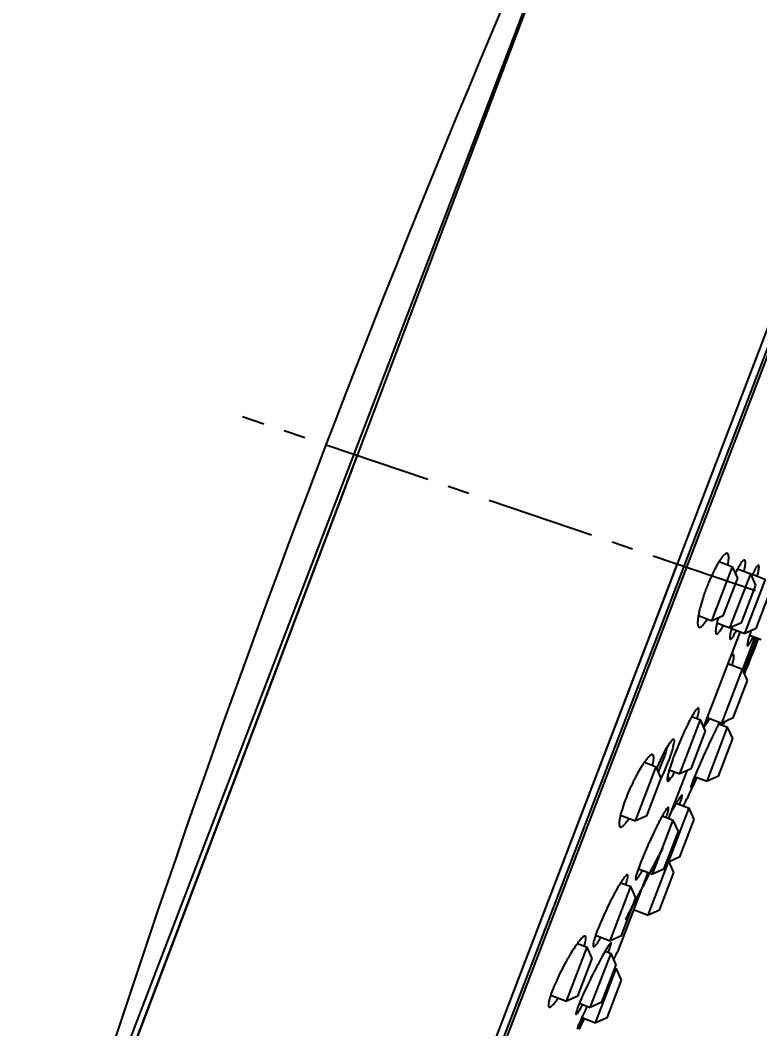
# Model space of a CAD drawing. Extents: x 0 to 1239, y 0 to 509.
# Drawn here: x 266.9 to 309.6, y 222.6 to 280.8 of the extents above; entities that cross this region are included whole.
import ezdxf

# ---------------------------------------------------------------- set-up
doc = ezdxf.new("R2010")
doc.units = 0
doc.header["$LTSCALE"] = 10
doc.header["$MEASUREMENT"] = 0
doc.header["$PDMODE"] = 3
doc.header["$PDSIZE"] = -10
doc.linetypes.add('CENTER', pattern=[2, 1.25, -0.25, 0.25, -0.25])
doc.layers.get('0').update_dxf_attribs({"linetype": 'CONTINUOUS'})
doc.layers.get('DEFPOINTS').update_dxf_attribs({"linetype": 'CONTINUOUS'})
doc.layers.add('CAXA3', color=7, linetype='CONTINUOUS', lineweight=25)
doc.styles.add('Daelim Dimension', font='')
doc.styles.get('Daelim Dimension').set_extended_font_data('NanumGothic')
doc.dimstyles.new('DEFAULT', dxfattribs={"dimscale": 2, "dimtxt": 2, "dimasz": 2, "dimexe": 0, "dimexo": 2, "dimgap": 1, "dimtad": 1, "dimdec": 1, "dimzin": 9, "dimdsep": 46, "dimtxsty": 'Daelim Dimension', "dimcen": 0.5, "dimclrd": 252, "dimclre": 252, "dimclrt": 3, "dimadec": 1, "dimazin": 0, "dimtfac": 1, "dimtdec": 1, "dimtix": 1, "dimtmove": 0, "dimatfit": 3, "dimfxl": 1, "dimtolj": 1, "dimtzin": 1, "dimlwd": 9, "dimlwe": 9, "dimarcsym": 0})

# ---------------------------------------------------------------- blocks, each defined once
blk = doc.blocks.new('*D5')
at = {"color": 5, "linetype": 'ByBlock', "lineweight": 9, "ltscale": 0.5, "transparency": 16777216}
for p, q in [((300.707, 303.115), (229.721, 303.115)), ((229.721, 299.115), (229.721, 75.93)), ((266.61, 71.93), (229.721, 71.93))]:
    blk.add_line(p, q, dxfattribs=at)
at = {"color": 5, "ltscale": 0.5, "transparency": 16777216}
for points in [[(229.055, 299.115), (230.388, 299.115), (229.721, 303.115)], [(229.055, 75.93), (230.388, 75.93), (229.721, 71.93)]]:
    blk.add_solid(points, dxfattribs=at)
at = {"layer": 'DEFPOINTS', "color": 0, "ltscale": 0.5, "transparency": 16777216}
for p in [(304.707, 303.115), (229.721, 71.93), (270.61, 71.93)]:
    blk.add_point(p, dxfattribs=at)
at = {"color": 7, "ltscale": 0.5, "transparency": 16777216, "insert": (224.451, 187.523), "char_height": 6, "attachment_point": 5, "rotation": 90, "style": 'Daelim Dimension'}
blk.add_mtext('\\A1;231', dxfattribs=at)
blk = doc.blocks.new('*D6')
at = {"color": 5, "linetype": 'ByBlock', "lineweight": 9, "ltscale": 0.5, "transparency": 16777216}
for p, q in [((315.072, 247.297), (337.252, 247.297)), ((337.252, 243.297), (337.252, 75.945)), ((293.901, 71.945), (337.252, 71.945))]:
    blk.add_line(p, q, dxfattribs=at)
at = {"color": 5, "ltscale": 0.5, "transparency": 16777216}
for points in [[(336.585, 243.297), (337.919, 243.297), (337.252, 247.297)], [(336.585, 75.945), (337.919, 75.945), (337.252, 71.945)]]:
    blk.add_solid(points, dxfattribs=at)
at = {"layer": 'DEFPOINTS', "color": 0, "ltscale": 0.5, "transparency": 16777216}
for p in [(311.072, 247.297), (289.901, 71.945), (337.252, 71.945)]:
    blk.add_point(p, dxfattribs=at)
at = {"color": 7, "ltscale": 0.5, "transparency": 16777216, "insert": (332.02, 159.621), "char_height": 6, "attachment_point": 5, "rotation": 90, "style": 'Daelim Dimension'}
blk.add_mtext('\\A1;175', dxfattribs=at)

msp = doc.modelspace()

# ---------------------------------------------------------------- linework, layer by layer
at = {"color": 1, "linetype": 'CENTER', "ltscale": 0.5}
msp.add_line((318.819, 244.67), (279.708, 257.931), dxfattribs=at)
at = {"ltscale": 0.5}
for p, q in [((268.457, 208.466), (286.325, 255.686)), ((286.903, 202.616), (304.825, 249.411))]:
    msp.add_line(p, q, dxfattribs=at)
at = {"layer": 'CAXA3', "color": 7, "linetype": 'Continuous', "lineweight": 25}
for p, q in [((304.193, 302.907), (268.189, 208.898)), ((304.193, 302.907), (268.457, 208.466)), ((286.903, 202.616), (322.747, 296.206)), ((287.37, 202.699), (322.981, 295.682)), ((287.701, 203.126), (322.53, 294.067)), ((306.828, 246.151), (308.023, 249.272)), ((307.239, 249.572), (308.023, 249.272)), ((308.316, 248.616), (308.023, 249.272)), ((307.87, 245.751), (309.066, 248.873)), ((308.313, 249.162), (309.066, 248.873)), ((309.359, 248.218), (309.066, 248.873)), ((309.162, 248.838), (309.92, 248.547)), ((307.483, 246.444), (308.316, 248.616)), ((308.526, 246.043), (309.359, 248.218)), ((308.723, 245.423), (309.92, 248.547)), ((309.379, 245.716), (310.213, 247.892)), ((306.044, 246.451), (306.828, 246.151)), ((307.483, 246.444), (306.828, 246.151)), ((307.117, 246.04), (307.87, 245.751)), ((308.526, 246.043), (307.87, 245.751)), ((308.453, 245.542), (306.34, 240.025)), ((307.966, 245.713), (308.723, 245.423)), ((309.302, 245.207), (308.591, 243.35)), ((309.379, 245.716), (308.723, 245.423)), ((308.999, 245.323), (309.673, 245.065)), ((308.672, 243.167), (309.434, 245.156)), ((307.742, 243.684), (308.586, 243.361)), ((307.395, 240.252), (308.586, 243.361)), ((308.879, 242.705), (308.586, 243.361)), ((308.051, 240.544), (308.878, 242.705)), ((305.668, 240.619), (306.159, 240.43)), ((306.551, 240.575), (307.395, 240.252)), ((308.051, 240.544), (307.395, 240.252)), ((304.965, 237.313), (306.159, 240.43)), ((306.451, 239.775), (306.159, 240.43)), ((306.399, 240.066), (306.376, 240.119)), ((306.542, 236.889), (307.735, 240.004)), ((307.216, 240.203), (307.735, 240.004)), ((307.37, 240.162), (307.406, 240.257)), ((307.56, 240.262), (307.589, 240.338)), ((308.028, 239.348), (307.735, 240.004)), ((305.621, 237.606), (306.451, 239.775)), ((307.198, 237.181), (308.028, 239.348)), ((302.407, 234.609), (303.602, 237.73)), ((302.926, 237.989), (303.602, 237.73)), ((303.895, 237.074), (303.602, 237.73)), ((303.063, 234.901), (303.895, 237.074)), ((304.384, 236.975), (304.276, 237.219)), ((305.371, 237.495), (304.321, 234.752)), ((304.363, 237.544), (304.965, 237.313)), ((305.621, 237.606), (304.965, 237.313)), ((305.826, 237.163), (306.542, 236.889)), ((307.198, 237.181), (306.542, 236.889)), ((304.76, 235.621), (305.512, 235.334)), ((305.266, 234.693), (305.512, 235.334)), ((305.804, 234.678), (305.512, 235.334)), ((301.544, 234.939), (302.407, 234.609)), ((303.063, 234.901), (302.407, 234.609)), ((303.959, 234.891), (304.596, 234.647)), ((303.147, 229.158), (305.058, 234.149)), ((303.4, 231.523), (304.596, 234.647)), ((304.889, 233.991), (304.596, 234.647)), ((304.977, 232.517), (305.804, 234.678)), ((305.058, 234.149), (305.266, 234.693)), ((304.055, 231.815), (304.889, 233.991)), ((304.977, 232.517), (304.321, 232.224)), ((302.578, 231.837), (303.4, 231.523)), ((304.055, 231.815), (303.4, 231.523)), ((304.226, 232.261), (304.321, 232.224)), ((304.63, 231.612), (304.351, 232.238)), ((303.124, 231.628), (301.366, 227.038)), ((303.802, 229.451), (304.63, 231.612)), ((300.95, 227.681), (302.146, 230.803)), ((301.556, 231.029), (302.146, 230.803)), ((302.438, 230.148), (302.146, 230.803)), ((301.606, 227.974), (302.438, 230.148)), ((302.302, 229.482), (303.147, 229.158)), ((303.802, 229.451), (303.147, 229.158)), ((300.109, 228.003), (300.95, 227.681)), ((301.606, 227.973), (300.95, 227.681)), ((298.419, 224.196), (299.615, 227.317)), ((299.061, 227.529), (299.615, 227.317)), ((299.907, 226.661), (299.615, 227.317)), ((299.075, 224.489), (299.907, 226.661)), ((299.802, 223.833), (300.996, 226.95)), ((300.656, 227.081), (300.996, 226.95)), ((301.289, 226.294), (300.996, 226.95)), ((300.11, 222.932), (301.304, 226.052)), ((300.458, 224.126), (301.289, 226.294)), ((301.211, 226.092), (301.306, 226.056)), ((301.304, 226.052), (301.306, 226.056)), ((301.599, 225.4), (301.306, 226.056)), ((300.765, 223.224), (301.599, 225.4)), ((297.514, 224.543), (298.419, 224.196)), ((299.075, 224.488), (298.419, 224.196)), ((299.174, 224.074), (299.802, 223.833)), ((300.458, 224.126), (299.802, 223.833)), ((299.308, 223.239), (300.11, 222.932)), ((300.765, 223.224), (300.11, 222.932))]:
    msp.add_line(p, q, dxfattribs=at)
for centre, radius, start, end in [((982.576, -10.862), 747.432, 155.178284, 162.933725), ((81.078, 334.4), 245.267, 338.14123, 338.65414), ((307.419, 240.321), 0.152, 253.23017, 337.4297), ((81.078, 334.4), 245.267, 337.4297, 337.44915)]:
    msp.add_arc(centre, radius, start, end, dxfattribs=at)
for points, knots in [([(307.634, 250.036), (307.623, 250.03), (307.581, 250.005), (307.509, 249.941), (307.416, 249.834), (307.314, 249.693), (307.204, 249.522), (307.089, 249.323), (306.927, 249.016), (306.775, 248.693), (306.668, 248.442), (306.635, 248.362)], [0, 0, 0, 0, 0.037575, 0.145723, 0.287825, 0.46275, 0.667514, 0.898476, 1.151723, 1.707189, 1.969542, 1.969542, 1.969542, 1.969542]), ([(307.751, 249.377), (307.759, 249.418), (307.775, 249.516), (307.794, 249.66), (307.801, 249.801), (307.794, 249.912), (307.774, 249.994), (307.738, 250.041), (307.7, 250.052), (307.669, 250.049), (307.648, 250.042), (307.636, 250.036), (307.634, 250.036)], [0, 0, 0, 0, 0.127194, 0.2971242, 0.4381323, 0.5491098, 0.6306964, 0.6892058, 0.7159784, 0.7453768, 0.7801436, 0.7844136, 0.7844136, 0.7844136, 0.7844136]), ([(308.676, 249.657), (308.671, 249.654), (308.656, 249.646), (308.615, 249.614), (308.554, 249.546), (308.475, 249.437), (308.385, 249.293), (308.286, 249.119), (308.219, 248.989), (308.183, 248.918), (308.181, 248.916)], [0, 0, 0, 0, 0.0166475, 0.0533232, 0.1533173, 0.2891924, 0.4592834, 0.6605374, 0.8893774, 0.8987187, 0.8987187, 0.8987187, 0.8987187]), ([(308.689, 249.018), (308.698, 249.056), (308.719, 249.15), (308.745, 249.289), (308.763, 249.425), (308.768, 249.533), (308.761, 249.609), (308.739, 249.656), (308.709, 249.666), (308.691, 249.663), (308.68, 249.658), (308.676, 249.657)], [0, 0, 0, 0, 0.1189512, 0.2866354, 0.4252196, 0.5327711, 0.6084301, 0.6561108, 0.6757398, 0.6982057, 0.7103015, 0.7103015, 0.7103015, 0.7103015]), ([(309.497, 249.352), (309.49, 249.349), (309.475, 249.339), (309.451, 249.316), (309.423, 249.283), (309.378, 249.223), (309.316, 249.124), (309.237, 248.984), (309.184, 248.882), (309.156, 248.828)], [0, 0, 0, 0, 0.0224686, 0.0555964, 0.0981907, 0.1503011, 0.2822304, 0.4492096, 0.6299276, 0.6299276, 0.6299276, 0.6299276]), ([(309.446, 248.729), (309.455, 248.764), (309.478, 248.852), (309.517, 249.021), (309.547, 249.18), (309.549, 249.295), (309.541, 249.333), (309.532, 249.351), (309.515, 249.358), (309.503, 249.355), (309.498, 249.352), (309.497, 249.352)], [0, 0, 0, 0, 0.1083191, 0.2745132, 0.5188128, 0.5927158, 0.6176272, 0.6357368, 0.6505156, 0.667971, 0.6699103, 0.6699103, 0.6699103, 0.6699103]), ([(309.156, 248.828), (309.154, 248.822), (309.141, 248.798), (309.129, 248.773), (309.119, 248.754)], [0, 0, 0, 0, 0.01849569, 0.08292074, 0.08292074, 0.08292074, 0.08292074]), ([(306.407, 247.766), (306.376, 247.68), (306.287, 247.417), (306.182, 247.071), (306.099, 246.734), (306.051, 246.509), (306.018, 246.309), (306.001, 246.136), (305.999, 245.994), (306.009, 245.899), (306.024, 245.853), (306.029, 245.842)], [0, 0, 0, 0, 0.275356, 0.831569, 1.085277, 1.316439, 1.520787, 1.695132, 1.836966, 1.944846, 1.981224, 1.981224, 1.981224, 1.981224]), ([(306.029, 245.842), (306.029, 245.84), (306.035, 245.828), (306.046, 245.808), (306.067, 245.786), (306.103, 245.77), (306.162, 245.781), (306.231, 245.829), (306.311, 245.907), (306.399, 246.016), (306.481, 246.136), (306.534, 246.219), (306.555, 246.255)], [0, 0, 0, 0, 0.0051937, 0.0396278, 0.0687455, 0.0954138, 0.1543031, 0.2362904, 0.3472437, 0.4880649, 0.657732, 0.7838468, 0.7838468, 0.7838468, 0.7838468]), ([(307.184, 246.31), (307.183, 246.307), (307.162, 246.231), (307.126, 246.089), (307.083, 245.893), (307.054, 245.727), (307.04, 245.592), (307.04, 245.501), (307.049, 245.45), (307.055, 245.433), (307.057, 245.428)], [0, 0, 0, 0, 0.0095886, 0.2386191, 0.4395142, 0.6092437, 0.7453132, 0.8456087, 0.8822664, 0.8990717, 0.8990717, 0.8990717, 0.8990717]), ([(307.057, 245.428), (307.058, 245.424), (307.063, 245.414), (307.075, 245.4), (307.104, 245.388), (307.152, 245.408), (307.207, 245.459), (307.275, 245.541), (307.352, 245.654), (307.426, 245.776), (307.474, 245.86), (307.493, 245.895)], [0, 0, 0, 0, 0.0118161, 0.0341286, 0.0536596, 0.1012709, 0.1764519, 0.2829636, 0.420694, 0.5883574, 0.7099978, 0.7099978, 0.7099978, 0.7099978]), ([(307.99, 245.805), (307.984, 245.784), (307.969, 245.729), (307.954, 245.674), (307.946, 245.64)], [0, 0, 0, 0, 0.0649489, 0.1704522, 0.1704522, 0.1704522, 0.1704522]), ([(307.946, 245.64), (307.938, 245.61), (307.917, 245.526), (307.889, 245.398), (307.869, 245.282), (307.862, 245.207), (307.861, 245.164), (307.864, 245.132), (307.868, 245.114), (307.871, 245.107)], [0, 0, 0, 0, 0.0933324, 0.2600253, 0.3925041, 0.4446432, 0.4870885, 0.5200372, 0.5425231, 0.5425231, 0.5425231, 0.5425231]), ([(307.871, 245.107), (307.871, 245.106), (307.874, 245.1), (307.88, 245.09), (307.897, 245.085), (307.916, 245.092), (307.948, 245.114), (307.993, 245.166), (308.053, 245.252), (308.123, 245.369), (308.19, 245.49), (308.232, 245.572), (308.249, 245.605)], [0, 0, 0, 0, 0.0017943, 0.0191953, 0.0339005, 0.0519148, 0.0766972, 0.1499928, 0.2555057, 0.3921413, 0.5582175, 0.6698838, 0.6698838, 0.6698838, 0.6698838]), ([(309.061, 245.524), (309.041, 245.46), (309.002, 245.335), (308.95, 245.156), (308.91, 245), (308.886, 244.891), (308.874, 244.82), (308.869, 244.781), (308.868, 244.75), (308.87, 244.73), (308.873, 244.72), (308.874, 244.718)], [0, 0, 0, 0, 0.1990126, 0.3950627, 0.5568932, 0.682586, 0.7315569, 0.7711813, 0.8015761, 0.8234419, 0.8314959, 0.8314959, 0.8314959, 0.8314959]), ([(308.874, 244.718), (308.874, 244.716), (308.877, 244.711), (308.89, 244.702), (308.918, 244.721), (308.946, 244.756), (308.986, 244.812), (309.028, 244.883), (309.075, 244.966), (309.137, 245.086), (309.183, 245.179), (309.213, 245.241)], [0, 0, 0, 0, 0.0066651, 0.0168073, 0.042966, 0.0910857, 0.1599611, 0.2448982, 0.3410574, 0.4456973, 0.6517888, 0.6517888, 0.6517888, 0.6517888]), ([(309.08, 245.583), (309.077, 245.572), (309.071, 245.552), (309.064, 245.533), (309.061, 245.524)], [0, 0, 0, 0, 0.03341492, 0.06200396, 0.06200396, 0.06200396, 0.06200396]), ([(308.038, 244.197), (308.031, 244.193), (307.999, 244.173), (307.973, 244.146), (307.954, 244.124)], [0, 0, 0, 0, 0.0254823, 0.1123034, 0.1123034, 0.1123034, 0.1123034]), ([(308.036, 243.744), (308.049, 243.794), (308.07, 243.887), (308.091, 243.998), (308.098, 244.073), (308.1, 244.116), (308.097, 244.151), (308.091, 244.177), (308.079, 244.196), (308.06, 244.204), (308.047, 244.2), (308.039, 244.197), (308.038, 244.197)], [0, 0, 0, 0, 0.1567258, 0.2859653, 0.3381175, 0.381505, 0.4161061, 0.4424814, 0.4622275, 0.4793015, 0.4998914, 0.5028476, 0.5028476, 0.5028476, 0.5028476]), ([(306.023, 241.106), (306.022, 241.106), (306.014, 241.102), (305.982, 241.081), (305.956, 241.054), (305.938, 241.032)], [0, 0, 0, 0, 0.0011282, 0.0290274, 0.1132353, 0.1132353, 0.1132353, 0.1132353]), ([(306.015, 240.66), (306.029, 240.714), (306.051, 240.809), (306.072, 240.921), (306.079, 240.993), (306.08, 241.034), (306.077, 241.066), (306.07, 241.09), (306.059, 241.107), (306.04, 241.112), (306.029, 241.109), (306.023, 241.106)], [0, 0, 0, 0, 0.1675229, 0.2925529, 0.3422858, 0.3832035, 0.415401, 0.4396176, 0.4577025, 0.473884, 0.4929686, 0.4929686, 0.4929686, 0.4929686]), ([(305.862, 240.934), (305.837, 240.899), (305.744, 240.754), (305.576, 240.461), (305.357, 240.029), (305.121, 239.525), (304.888, 238.986), (304.706, 238.532), (304.573, 238.178), (304.486, 237.932), (304.41, 237.705), (304.347, 237.499), (304.305, 237.345), (304.285, 237.26), (304.279, 237.236)], [0, 0, 0, 0, 0.13005, 0.516184, 1.012571, 1.583552, 2.183844, 2.77412, 3.053292, 3.315617, 3.556746, 3.772785, 3.960008, 4.035759, 4.035759, 4.035759, 4.035759]), ([(307.254, 240.279), (307.238, 240.247), (307.193, 240.161), (307.117, 240.009), (306.981, 239.733), (306.788, 239.328), (306.54, 238.796), (306.288, 238.237), (306.053, 237.704), (305.856, 237.241), (305.743, 236.961), (305.696, 236.839)], [0, 0, 0, 0, 0.105309, 0.291837, 0.508846, 1.030441, 1.637772, 2.269512, 2.869457, 3.385872, 3.776737, 3.776737, 3.776737, 3.776737]), ([(306.479, 240.168), (306.51, 240.212), (306.585, 240.327), (306.655, 240.446), (306.696, 240.519)], [0, 0, 0, 0, 0.1621073, 0.4133694, 0.4133694, 0.4133694, 0.4133694]), ([(304.458, 239.162), (304.458, 239.162), (304.471, 239.165), (304.397, 239.11), (304.381, 239.062), (304.291, 238.946), (304.21, 238.805), (304.105, 238.622), (303.993, 238.408), (303.871, 238.162), (303.751, 237.905), (303.674, 237.731), (303.639, 237.647)], [0, 0, 0, 0, 0.000487, 0.038622, 0.125847, 0.256046, 0.426822, 0.636388, 0.881923, 1.159203, 1.461677, 1.734156, 1.734156, 1.734156, 1.734156]), ([(304.289, 238.947), (304.212, 238.833), (304.071, 238.567), (303.855, 238.144), (303.716, 237.835), (303.647, 237.673)], [0, 0, 0, 0, 0.411285, 0.900369, 1.427398, 1.427398, 1.427398, 1.427398]), ([(304.016, 238.098), (304.061, 238.216), (304.138, 238.434), (304.22, 238.694), (304.244, 238.838), (304.251, 238.879)], [0, 0, 0, 0, 0.3787562, 0.6933218, 0.816753, 0.816753, 0.816753, 0.816753]), ([(304.328, 238.067), (304.382, 238.208), (304.473, 238.467), (304.593, 238.827), (304.627, 239.07), (304.686, 239.269), (304.542, 239.331), (304.456, 239.181), (304.398, 239.1), (304.365, 239.054)], [0, 0, 0, 0, 0.459071, 0.839858, 1.115184, 1.271342, 1.339745, 1.506695, 1.675484, 1.675484, 1.675484, 1.675484]), ([(303.331, 238.422), (303.305, 238.411), (303.248, 238.373), (303.161, 238.291), (303.06, 238.174), (302.948, 238.024), (302.86, 237.894), (302.809, 237.814), (302.797, 237.795)], [0, 0, 0, 0, 0.0847729, 0.2041018, 0.3583246, 0.5464252, 0.7646966, 0.8310319, 0.8310319, 0.8310319, 0.8310319]), ([(303.396, 237.809), (303.41, 237.865), (303.434, 237.972), (303.458, 238.121), (303.467, 238.244), (303.462, 238.328), (303.447, 238.378), (303.432, 238.405), (303.413, 238.424), (303.378, 238.437), (303.349, 238.429), (303.331, 238.422)], [0, 0, 0, 0, 0.1747931, 0.3288124, 0.4519493, 0.5443302, 0.5798118, 0.6092858, 0.634653, 0.6589481, 0.7178956, 0.7178956, 0.7178956, 0.7178956]), ([(302.797, 237.795), (302.718, 237.671), (302.567, 237.414), (302.427, 237.151), (302.359, 237.016)], [0, 0, 0, 0, 0.4424354, 0.8944203, 0.8944203, 0.8944203, 0.8944203]), ([(303.773, 237.521), (303.802, 237.585), (303.887, 237.776), (303.967, 237.969), (304.016, 238.098)], [0, 0, 0, 0, 0.2113424, 0.6262868, 0.6262868, 0.6262868, 0.6262868]), ([(304.039, 237.372), (304.074, 237.449), (304.174, 237.679), (304.268, 237.911), (304.328, 238.067)], [0, 0, 0, 0, 0.2536648, 0.7522013, 0.7522013, 0.7522013, 0.7522013]), ([(303.873, 237.017), (303.894, 237.06), (303.951, 237.177), (304.005, 237.296), (304.039, 237.372)], [0, 0, 0, 0, 0.1412544, 0.3916542, 0.3916542, 0.3916542, 0.3916542]), ([(304.279, 237.236), (304.273, 237.21), (304.26, 237.145), (304.245, 237.052), (304.24, 236.975), (304.246, 236.935), (304.25, 236.924), (304.251, 236.922)], [0, 0, 0, 0, 0.0790977, 0.1985799, 0.2820154, 0.3107654, 0.3179041, 0.3179041, 0.3179041, 0.3179041]), ([(304.384, 236.975), (304.41, 237.005), (304.442, 237.047), (304.471, 237.09), (304.477, 237.1)], [0, 0, 0, 0, 0.1225806, 0.1563704, 0.1563704, 0.1563704, 0.1563704]), ([(304.477, 237.1), (304.501, 237.134), (304.569, 237.24), (304.633, 237.35), (304.675, 237.425)], [0, 0, 0, 0, 0.1238288, 0.380256, 0.380256, 0.380256, 0.380256]), ([(302.213, 236.719), (302.157, 236.602), (302.023, 236.308), (301.899, 236.008), (301.83, 235.827)], [0, 0, 0, 0, 0.3895552, 0.9708437, 0.9708437, 0.9708437, 0.9708437]), ([(302.359, 237.016), (302.34, 236.98), (302.291, 236.881), (302.243, 236.782), (302.213, 236.719)], [0, 0, 0, 0, 0.1217613, 0.3306705, 0.3306705, 0.3306705, 0.3306705]), ([(304.251, 236.922), (304.252, 236.917), (304.257, 236.908), (304.269, 236.897), (304.288, 236.896), (304.308, 236.904), (304.343, 236.929), (304.367, 236.955), (304.384, 236.975)], [0, 0, 0, 0, 0.0142307, 0.0306239, 0.0469083, 0.0677885, 0.0954856, 0.1735268, 0.1735268, 0.1735268, 0.1735268]), ([(305.604, 236.549), (305.604, 236.549), (305.605, 236.548), (305.606, 236.545), (305.611, 236.546), (305.615, 236.55), (305.623, 236.558), (305.637, 236.576), (305.655, 236.605), (305.679, 236.643), (305.706, 236.692), (305.752, 236.775), (305.8, 236.865), (305.837, 236.936), (305.849, 236.96)], [0, 0, 0, 0, 0.0009186, 0.0039424, 0.0071844, 0.0124455, 0.0202249, 0.0437675, 0.0781318, 0.1233089, 0.1791773, 0.24539, 0.4072086, 0.4862379, 0.4862379, 0.4862379, 0.4862379]), ([(305.696, 236.839), (305.687, 236.816), (305.671, 236.772), (305.648, 236.711), (305.631, 236.66), (305.617, 236.618), (305.608, 236.586), (305.604, 236.565), (305.603, 236.554), (305.604, 236.55), (305.604, 236.549)], [0, 0, 0, 0, 0.0750629, 0.1400302, 0.1946518, 0.2386878, 0.2719512, 0.2944411, 0.3017353, 0.3056805, 0.3056805, 0.3056805, 0.3056805]), ([(305.094, 236.093), (305.088, 236.091), (305.076, 236.082), (305.057, 236.064), (305.033, 236.037), (305.005, 236.002), (304.972, 235.957), (304.936, 235.904), (304.878, 235.816), (304.752, 235.613), (304.646, 235.426), (304.57, 235.29)], [0, 0, 0, 0, 0.0175021, 0.0439811, 0.0798369, 0.1253616, 0.1804726, 0.2450224, 0.31904, 0.4958595, 0.9631812, 0.9631812, 0.9631812, 0.9631812]), ([(304.949, 235.549), (304.965, 235.588), (304.999, 235.675), (305.045, 235.8), (305.079, 235.902), (305.099, 235.97), (305.108, 236.009), (305.114, 236.042), (305.116, 236.066), (305.115, 236.083), (305.106, 236.095), (305.098, 236.094), (305.094, 236.093)], [0, 0, 0, 0, 0.12756, 0.2787799, 0.4002874, 0.4492951, 0.4902035, 0.5228781, 0.5473059, 0.56386, 0.5744859, 0.5860865, 0.5860865, 0.5860865, 0.5860865]), ([(301.83, 235.827), (301.766, 235.66), (301.679, 235.416), (301.583, 235.098), (301.528, 234.888), (301.49, 234.704), (301.468, 234.547), (301.463, 234.421), (301.472, 234.346), (301.482, 234.315), (301.483, 234.314)], [0, 0, 0, 0, 0.537332, 0.778774, 0.996283, 1.185956, 1.344843, 1.470824, 1.563658, 1.568428, 1.568428, 1.568428, 1.568428]), ([(304.293, 235.374), (304.287, 235.372), (304.275, 235.364), (304.255, 235.346), (304.232, 235.32), (304.191, 235.269), (304.132, 235.183), (304.05, 235.051), (303.955, 234.886), (303.886, 234.759), (303.848, 234.688), (303.846, 234.683)], [0, 0, 0, 0, 0.0171547, 0.0436815, 0.0785103, 0.1223877, 0.2389458, 0.3934348, 0.5859759, 0.8114204, 0.8273271, 0.8273271, 0.8273271, 0.8273271]), ([(304.184, 234.805), (304.191, 234.824), (304.231, 234.94), (304.279, 235.09), (304.315, 235.247), (304.325, 235.313), (304.323, 235.35), (304.319, 235.367), (304.307, 235.377), (304.298, 235.376), (304.293, 235.374), (304.293, 235.374)], [0, 0, 0, 0, 0.0617368, 0.3681443, 0.4727381, 0.5441628, 0.5677509, 0.5841082, 0.5958501, 0.6088376, 0.6106136, 0.6106136, 0.6106136, 0.6106136]), ([(301.483, 234.314), (301.489, 234.295), (301.503, 234.268), (301.536, 234.248), (301.565, 234.244), (301.596, 234.251), (301.647, 234.274), (301.717, 234.328), (301.806, 234.42), (301.921, 234.561), (302, 234.675), (302.047, 234.746)], [0, 0, 0, 0, 0.0593805, 0.0857912, 0.1128613, 0.1440383, 0.1815018, 0.2788359, 0.4078204, 0.5670034, 0.8236583, 0.8236583, 0.8236583, 0.8236583]), ([(303.724, 234.45), (303.687, 234.378), (303.564, 234.131), (303.356, 233.699), (303.11, 233.156), (302.883, 232.625), (302.743, 232.278), (302.681, 232.114)], [0, 0, 0, 0, 0.242555, 0.827129, 1.439428, 2.031523, 2.559304, 2.559304, 2.559304, 2.559304]), ([(303.846, 234.683), (303.809, 234.614), (303.768, 234.536), (303.729, 234.458), (303.724, 234.45)], [0, 0, 0, 0, 0.2342285, 0.2629492, 0.2629492, 0.2629492, 0.2629492]), ([(303.206, 231.525), (303.294, 231.693), (303.455, 232.003), (303.662, 232.399), (303.833, 232.728), (303.904, 232.864), (303.99, 233.03), (303.904, 232.864), (303.833, 232.728), (303.702, 232.477), (303.579, 232.241), (303.465, 232.02), (303.35, 231.8), (303.273, 231.652), (303.238, 231.585)], [0, 0, 0, 0, 0.568305, 1.037564, 1.380806, 1.589971, 1.659763, 1.729676, 1.939425, 2.283079, 2.503455, 2.752432, 3.024869, 3.251781, 3.251781, 3.251781, 3.251781]), ([(302.681, 232.114), (302.653, 232.041), (302.601, 231.903), (302.533, 231.71), (302.479, 231.544), (302.446, 231.425), (302.427, 231.346), (302.419, 231.3), (302.415, 231.262), (302.414, 231.235), (302.417, 231.22), (302.419, 231.215)], [0, 0, 0, 0, 0.234869, 0.441408, 0.6159957, 0.7560001, 0.8123568, 0.8593865, 0.8970291, 0.9253777, 0.9419206, 0.9419206, 0.9419206, 0.9419206]), ([(301.919, 231.485), (301.913, 231.483), (301.898, 231.475), (301.874, 231.457), (301.846, 231.43), (301.798, 231.379), (301.731, 231.292), (301.641, 231.164), (301.539, 231.004), (301.425, 230.814), (301.302, 230.598), (301.125, 230.274), (300.901, 229.839), (300.644, 229.303), (300.41, 228.778), (300.269, 228.433), (300.206, 228.269)], [0, 0, 0, 0, 0.018685, 0.04969, 0.089004, 0.136975, 0.259359, 0.416588, 0.607466, 0.829689, 1.079965, 1.352259, 1.938649, 2.547222, 3.135222, 3.663472, 3.663472, 3.663472, 3.663472]), ([(301.848, 230.917), (301.855, 230.936), (301.879, 231.009), (301.915, 231.126), (301.949, 231.259), (301.968, 231.361), (301.972, 231.428), (301.965, 231.465), (301.956, 231.482), (301.94, 231.49), (301.927, 231.488), (301.92, 231.486), (301.919, 231.485)], [0, 0, 0, 0, 0.0598468, 0.2303339, 0.3676959, 0.4715563, 0.5422307, 0.566018, 0.5836988, 0.5986771, 0.6160616, 0.6208083, 0.6208083, 0.6208083, 0.6208083]), ([(302.419, 231.215), (302.421, 231.21), (302.431, 231.194), (302.461, 231.211), (302.483, 231.232), (302.509, 231.261), (302.538, 231.298), (302.586, 231.365), (302.653, 231.469), (302.733, 231.605), (302.787, 231.701), (302.813, 231.748)], [0, 0, 0, 0, 0.0159676, 0.0480016, 0.0768891, 0.1152871, 0.163143, 0.220251, 0.3609385, 0.5340689, 0.6935387, 0.6935387, 0.6935387, 0.6935387]), ([(302.911, 230.957), (302.824, 230.792), (302.653, 230.463), (302.406, 229.99), (302.214, 229.624), (302.079, 229.366), (302.001, 229.219), (301.931, 229.086), (301.897, 229.022), (301.829, 228.892), (301.861, 228.954), (301.887, 229.002), (301.936, 229.095), (302, 229.216), (302.081, 229.37), (302.215, 229.626), (302.407, 229.992), (302.599, 230.36), (302.716, 230.583), (302.748, 230.644)], [0, 0, 0, 0, 0.560433, 1.111912, 1.599958, 1.804959, 1.977734, 2.113939, 2.214332, 2.300124, 2.320066, 2.382704, 2.48465, 2.623759, 2.798325, 3.004085, 3.490553, 4.040077, 4.247236, 4.247236, 4.247236, 4.247236]), ([(299.458, 227.946), (299.454, 227.944), (299.44, 227.938), (299.399, 227.915), (299.333, 227.859), (299.244, 227.765), (299.141, 227.639), (299.024, 227.482), (298.859, 227.241), (298.739, 227.049), (298.661, 226.92)], [0, 0, 0, 0, 0.011712, 0.047019, 0.141742, 0.270638, 0.433814, 0.63027, 0.857374, 1.309446, 1.309446, 1.309446, 1.309446]), ([(299.447, 227.381), (299.452, 227.395), (299.473, 227.464), (299.505, 227.577), (299.535, 227.712), (299.548, 227.818), (299.546, 227.893), (299.525, 227.94), (299.496, 227.952), (299.476, 227.951), (299.463, 227.947), (299.458, 227.946)], [0, 0, 0, 0, 0.043932, 0.2156071, 0.3544165, 0.4600756, 0.533685, 0.5809453, 0.6010593, 0.6237551, 0.6403036, 0.6403036, 0.6403036, 0.6403036]), ([(300.206, 228.269), (300.179, 228.197), (300.128, 228.06), (300.062, 227.867), (300.012, 227.701), (299.978, 227.565), (299.962, 227.471), (299.959, 227.413), (299.961, 227.386), (299.965, 227.372), (299.966, 227.369)], [0, 0, 0, 0, 0.2319085, 0.4367908, 0.6110476, 0.751941, 0.8574178, 0.8967239, 0.9273098, 0.9381921, 0.9381921, 0.9381921, 0.9381921]), ([(299.966, 227.369), (299.969, 227.36), (299.978, 227.345), (300.002, 227.342), (300.024, 227.35), (300.049, 227.367), (300.078, 227.393), (300.112, 227.427), (300.165, 227.489), (300.238, 227.588), (300.331, 227.727), (300.394, 227.828), (300.427, 227.881)], [0, 0, 0, 0, 0.0286179, 0.0455032, 0.067563, 0.0976058, 0.136532, 0.1845366, 0.2415675, 0.3817792, 0.5542913, 0.7410452, 0.7410452, 0.7410452, 0.7410452]), ([(300.978, 227.548), (300.973, 227.546), (300.962, 227.537), (300.943, 227.517), (300.918, 227.489), (300.89, 227.451), (300.857, 227.405), (300.821, 227.351), (300.764, 227.263), (300.643, 227.062), (300.539, 226.879), (300.466, 226.746)], [0, 0, 0, 0, 0.0152333, 0.0435816, 0.0812535, 0.1283694, 0.1846767, 0.2498814, 0.3239487, 0.498932, 0.9543075, 0.9543075, 0.9543075, 0.9543075]), ([(300.838, 227.011), (300.854, 227.05), (300.888, 227.137), (300.935, 227.263), (300.969, 227.367), (300.989, 227.435), (300.998, 227.474), (301.003, 227.506), (301.005, 227.529), (301.003, 227.545), (300.994, 227.554), (300.987, 227.553), (300.984, 227.552)], [0, 0, 0, 0, 0.1262066, 0.2810413, 0.4041524, 0.4531603, 0.4935736, 0.5253199, 0.5484701, 0.5635922, 0.5734108, 0.5822057, 0.5822057, 0.5822057, 0.5822057]), ([(300.984, 227.552), (300.983, 227.551), (300.981, 227.55), (300.979, 227.549), (300.978, 227.548)], [0, 0, 0, 0, 0.003351078, 0.00762367, 0.00762367, 0.00762367, 0.00762367]), ([(298.58, 226.785), (298.494, 226.638), (298.311, 226.313), (298.05, 225.809), (297.807, 225.293), (297.665, 224.954), (297.603, 224.792)], [0, 0, 0, 0, 0.510494, 1.118532, 1.701979, 2.221354, 2.221354, 2.221354, 2.221354]), ([(298.661, 226.92), (298.647, 226.898), (298.62, 226.853), (298.594, 226.808), (298.58, 226.785)], [0, 0, 0, 0, 0.0774529, 0.157665, 0.157665, 0.157665, 0.157665]), ([(300.466, 226.746), (300.385, 226.597), (300.214, 226.278), (299.958, 225.775), (299.7, 225.247), (299.494, 224.808), (299.345, 224.474), (299.247, 224.25), (299.162, 224.047), (299.091, 223.869), (299.042, 223.737), (299.011, 223.647), (298.994, 223.591), (298.981, 223.544), (298.972, 223.504), (298.967, 223.474), (298.967, 223.454), (298.968, 223.444), (298.969, 223.442)], [0, 0, 0, 0, 0.508703, 1.087079, 1.6911, 2.27344, 2.541338, 2.78768, 3.008867, 3.201336, 3.361773, 3.429213, 3.487781, 3.537249, 3.577498, 3.6085, 3.630431, 3.637001, 3.637001, 3.637001, 3.637001]), ([(297.603, 224.792), (297.576, 224.721), (297.527, 224.586), (297.464, 224.394), (297.418, 224.226), (297.39, 224.087), (297.38, 223.989), (297.384, 223.93), (297.388, 223.908), (297.391, 223.899)], [0, 0, 0, 0, 0.2286998, 0.432018, 0.6063769, 0.7489258, 0.8577211, 0.8995696, 0.9263811, 0.9263811, 0.9263811, 0.9263811]), ([(297.391, 223.899), (297.391, 223.897), (297.397, 223.879), (297.419, 223.845), (297.469, 223.847), (297.506, 223.864), (297.559, 223.897), (297.632, 223.963), (297.729, 224.069), (297.837, 224.206), (297.913, 224.312), (297.953, 224.371), (297.955, 224.374)], [0, 0, 0, 0, 0.0072286, 0.0568198, 0.1059718, 0.1399156, 0.1819595, 0.291793, 0.4359699, 0.6119845, 0.8163232, 0.8269073, 0.8269073, 0.8269073, 0.8269073]), ([(298.969, 223.442), (298.969, 223.44), (298.972, 223.434), (298.983, 223.43), (298.998, 223.438), (299.016, 223.453), (299.038, 223.477), (299.077, 223.525), (299.134, 223.607), (299.212, 223.728), (299.293, 223.862), (299.347, 223.955), (299.372, 223.998)], [0, 0, 0, 0, 0.0074054, 0.0173632, 0.031915, 0.0549878, 0.0875456, 0.129584, 0.2409203, 0.3860712, 0.5612378, 0.7101544, 0.7101544, 0.7101544, 0.7101544]), ([(299.619, 223.904), (299.602, 223.868), (299.512, 223.68), (299.366, 223.37), (299.222, 223.051), (299.15, 222.887), (299.132, 222.844)], [0, 0, 0, 0, 0.117489, 0.626872, 1.026623, 1.165905, 1.165905, 1.165905, 1.165905]), ([(299.244, 222.918), (299.257, 222.943), (299.303, 223.026), (299.354, 223.121), (299.392, 223.192), (299.398, 223.204)], [0, 0, 0, 0, 0.0851048, 0.2832134, 0.3248212, 0.3248212, 0.3248212, 0.3248212]), ([(299.054, 222.622), (299.055, 222.621), (299.055, 222.62), (299.058, 222.619), (299.062, 222.622), (299.069, 222.628), (299.08, 222.643), (299.097, 222.667), (299.118, 222.7), (299.143, 222.742), (299.173, 222.793), (299.207, 222.853), (299.231, 222.896), (299.244, 222.918)], [0, 0, 0, 0, 0.0016531, 0.0039945, 0.0078206, 0.0138933, 0.0333418, 0.0627679, 0.1021916, 0.1514475, 0.2103188, 0.2785809, 0.3571888, 0.3571888, 0.3571888, 0.3571888]), ([(299.086, 222.728), (299.081, 222.715), (299.072, 222.691), (299.062, 222.661), (299.056, 222.641), (299.054, 222.629), (299.054, 222.624), (299.054, 222.622), (299.054, 222.622)], [0, 0, 0, 0, 0.0423753, 0.0748294, 0.0973317, 0.1048845, 0.110054, 0.1115304, 0.1115304, 0.1115304, 0.1115304])]:
    msp.add_open_spline(points, degree=3, knots=knots, dxfattribs=at)
for points in [[(306.635, 248.362), (306.594, 248.262), (306.554, 248.161), (306.515, 248.06)], [(306.515, 248.06), (306.478, 247.963), (306.441, 247.865), (306.407, 247.766)], [(307.954, 244.124), (307.923, 244.089), (307.894, 244.052), (307.867, 244.013)], [(307.993, 243.588), (308.008, 243.64), (308.022, 243.692), (308.036, 243.744)], [(305.938, 241.032), (305.911, 241.001), (305.886, 240.968), (305.862, 240.934)], [(305.971, 240.503), (305.986, 240.555), (306.001, 240.607), (306.015, 240.66)], [(305.978, 241.041), (305.982, 241.055), (305.987, 241.069), (305.99, 241.082)], [(306.345, 240.013), (306.365, 240.029), (306.383, 240.047), (306.399, 240.066)], [(306.399, 240.066), (306.428, 240.099), (306.454, 240.133), (306.479, 240.168)], [(307.266, 240.301), (307.262, 240.294), (307.258, 240.286), (307.254, 240.279)], [(307.324, 240.162), (307.338, 240.195), (307.352, 240.229), (307.365, 240.263)], [(304.365, 239.054), (304.34, 239.019), (304.314, 238.983), (304.289, 238.947)], [(303.647, 237.673), (303.644, 237.666), (303.64, 237.659), (303.637, 237.651)], [(303.733, 237.437), (303.747, 237.465), (303.76, 237.493), (303.773, 237.521)], [(305.818, 236.782), (305.869, 236.89), (305.92, 236.999), (305.971, 237.107)], [(305.849, 236.96), (305.877, 237.014), (305.904, 237.068), (305.931, 237.123)], [(305.198, 235.486), (305.363, 235.827), (305.526, 236.168), (305.689, 236.51)], [(305.689, 236.51), (305.732, 236.6), (305.775, 236.691), (305.818, 236.782)], [(304.57, 235.29), (304.521, 235.202), (304.473, 235.113), (304.425, 235.024)], [(305.185, 235.459), (305.189, 235.468), (305.194, 235.477), (305.198, 235.486)], [(302.911, 230.957), (303.009, 231.146), (303.108, 231.336), (303.206, 231.525)], [(301.155, 226.599), (301.169, 226.626), (301.182, 226.653), (301.195, 226.68)], [(301.195, 226.68), (301.217, 226.726), (301.24, 226.773), (301.262, 226.819)], [(301.262, 226.819), (301.297, 226.892), (301.333, 226.965), (301.368, 227.038)], [(299.211, 222.666), (299.296, 222.836), (299.382, 223.007), (299.467, 223.177)], [(299.132, 222.844), (299.116, 222.806), (299.101, 222.767), (299.086, 222.728)], [(299.162, 222.569), (299.178, 222.601), (299.194, 222.634), (299.211, 222.666)]]:
    msp.add_open_spline(points, degree=3, dxfattribs=at)

# ---------------------------------------------------------------- dimensions: what is measured, and where the dimension line sits
at = {"ltscale": 0.5}
for base, p1, p2, picture, middle in [((229.721, 71.93), (304.707, 303.115), (270.61, 71.93), '*D5', (224.451, 187.523)), ((337.252, 71.945), (311.072, 247.297), (289.901, 71.945), '*D6', (332.02, 159.621))]:
    dim = msp.add_linear_dim(base=base, p1=p1, p2=p2, angle=90, dimstyle='DEFAULT', override={"dimtxt": 3, "dimdec": 0, "dimclrd": 5, "dimclre": 5, "dimclrt": 7, "dimfxl": 1.25, "dimarcsym": 1}, dxfattribs=at)
    dim.commit()
    dim.dimension.update_dxf_attribs({"geometry": picture, "text_midpoint": middle})

doc.saveas('drawing.dxf')
